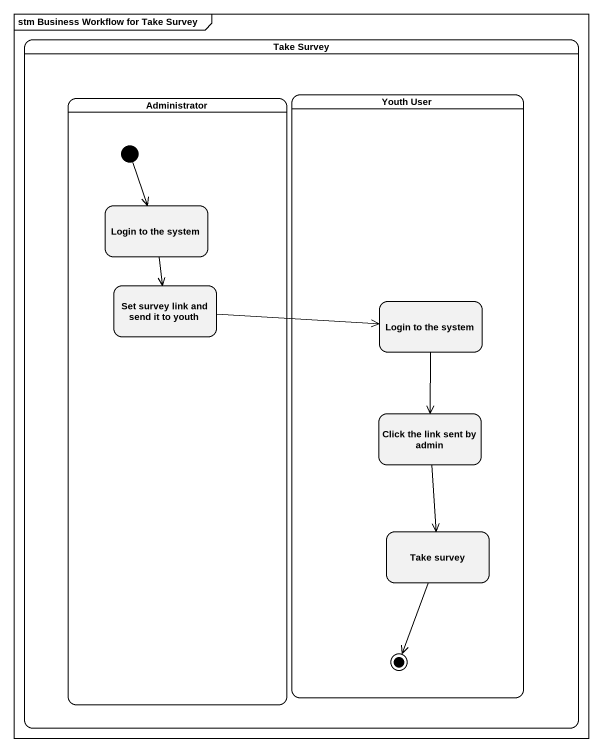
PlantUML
@startuml
mainframe stm Business Workflow for Take Survey
hide empty description
state "Take Survey" as Take_Survey {
  state Administrator {
    state "Login to the system" as Login_to_the_system
    state "Set survey link and send it to youth" as Set_survey_link_and_send_it
    [*] --> Login_to_the_system
  }
  state "Youth User" as Youth_User {
    state "Login to the system" as Login_to_the_system_2
    state "Click the link sent by admin" as Click_the_link_sent_by_admin
    state "Take survey" as Take_survey
    Take_survey --> [*]
  }
}
Login_to_the_system --> Set_survey_link_and_send_it
Set_survey_link_and_send_it -right-> Login_to_the_system_2
Login_to_the_system_2 --> Click_the_link_sent_by_admin
Click_the_link_sent_by_admin --> Take_survey
@enduml
